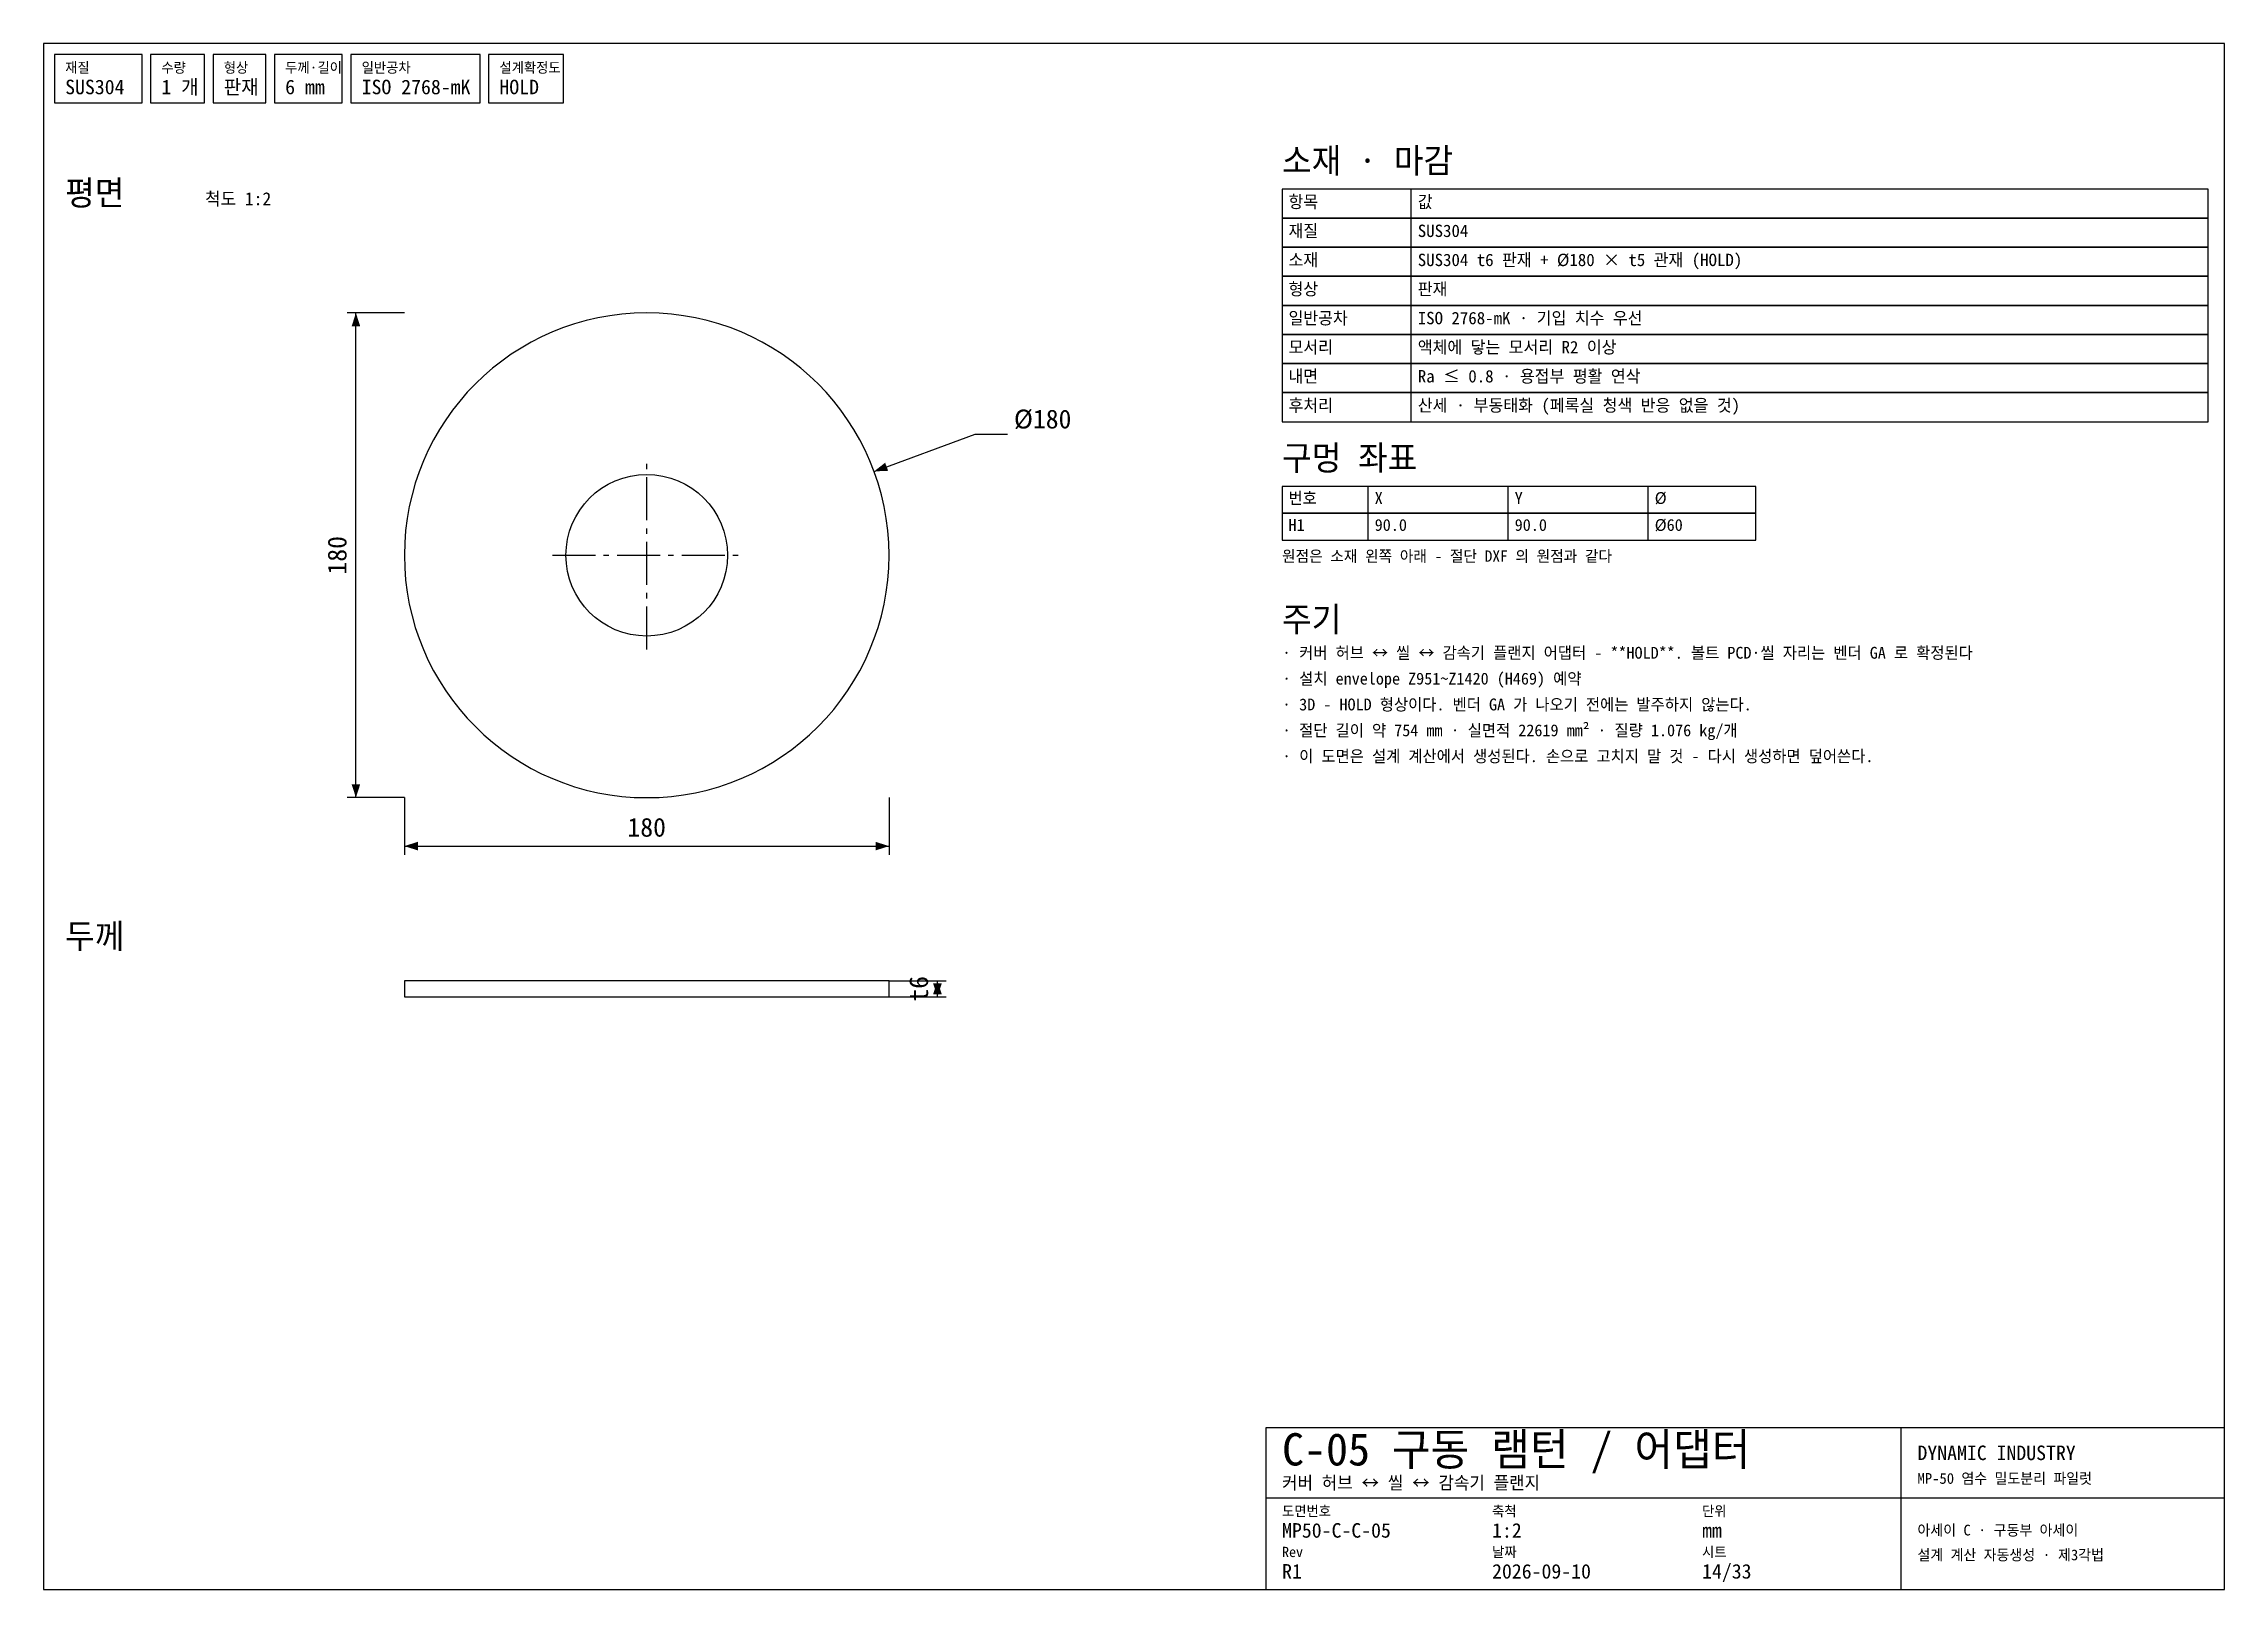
# Model space of a CAD drawing. Header units: millimetres. Extents: x 10 to 415, y 5 to 292.
import ezdxf
from ezdxf.enums import TextEntityAlignment as Align

# ---------------------------------------------------------------- set-up
doc = ezdxf.new("R2010")
doc.units = ezdxf.units.MM
doc.linetypes.add('CENTER', pattern=[12, 8, -1.5, 1, -1.5])
for name, color, linetype in [('CENTER', 2, 'CENTER'), ('CUT', 7, 'CONTINUOUS'), ('DIM', 3, 'CONTINUOUS'), ('FRAME', 7, 'CONTINUOUS'), ('HOLE', 7, 'CONTINUOUS'), ('NOTE', 8, 'CONTINUOUS'), ('TEXT', 3, 'CONTINUOUS')]:
    doc.layers.add(name, color=color, linetype=linetype)

msp = doc.modelspace()

# ---------------------------------------------------------------- linework, layer by layer
at = {"layer": 'CENTER'}
for p, q in [((122, 179.5), (122, 214.5)), ((104.5, 197), (139.5, 197))]:
    msp.add_line(p, q, dxfattribs=at)
at = {"layer": 'CUT'}
msp.add_lwpolyline([(77, 197, 1), (167, 197, 1)], format="xyb", close=True, dxfattribs=at)
msp.add_lwpolyline([(77, 115), (167, 115), (167, 118), (77, 118)], close=True, dxfattribs=at)
at = {"layer": 'DIM'}
for p, q in [((77, 242), (66.4, 242)), ((68, 152), (68, 242)), ((164.219529, 212.572777), (183, 219.5)), ((183, 219.5), (189, 219.5)), ((77, 152), (66.4, 152)), ((77, 152), (77, 141.4)), ((167, 152), (167, 141.4)), ((77, 143), (167, 143)), ((167, 118), (177.6, 118)), ((176, 115), (176, 118)), ((167, 115), (177.6, 115))]:
    msp.add_line(p, q, dxfattribs=at)
for points in [[(68, 242), (67.2, 239.5), (68.8, 239.5)], [(164.219529, 212.572777), (166.841908, 212.687362), (166.288209, 214.188501)], [(68, 152), (68.8, 154.5), (67.2, 154.5)], [(77, 143), (79.5, 142.2), (79.5, 143.8)], [(167, 143), (164.5, 143.8), (164.5, 142.2)], [(176, 118), (175.2, 115.5), (176.8, 115.5)], [(176, 115), (176.8, 117.5), (175.2, 117.5)]]:
    msp.add_solid(points, dxfattribs=at)
at = {"layer": 'FRAME'}
for p, q in [((264, 259.6), (264, 265)), ((264, 254.2), (264, 259.6)), ((264, 248.8), (264, 254.2)), ((264, 243.4), (264, 248.8)), ((264, 238), (264, 243.4)), ((264, 232.6), (264, 238)), ((264, 227.2), (264, 232.6)), ((264, 221.8), (264, 227.2)), ((256, 204.8), (256, 209.8)), ((282, 204.8), (282, 209.8)), ((308, 204.8), (308, 209.8)), ((256, 199.8), (256, 204.8)), ((282, 199.8), (282, 204.8)), ((308, 199.8), (308, 204.8)), ((355, 5), (355, 35)), ((237, 22), (415, 22))]:
    msp.add_line(p, q, dxfattribs=at)
for points in [[(10, 5), (415, 5), (415, 292), (10, 292)], [(12, 281), (28.275248, 281), (28.275248, 290), (12, 290)], [(29.875248, 281), (39.860144, 281), (39.860144, 290), (29.875248, 290)], [(41.460144, 281), (51.260144, 281), (51.260144, 290), (41.460144, 290)], [(52.860144, 281), (65.468144, 281), (65.468144, 290), (52.860144, 290)], [(67.068144, 281), (91.051568, 281), (91.051568, 290), (67.068144, 290)], [(92.651568, 281), (106.551568, 281), (106.551568, 290), (92.651568, 290)], [(240, 259.6), (412, 259.6), (412, 265), (240, 265)], [(240, 254.2), (412, 254.2), (412, 259.6), (240, 259.6)], [(240, 248.8), (412, 248.8), (412, 254.2), (240, 254.2)], [(240, 243.4), (412, 243.4), (412, 248.8), (240, 248.8)], [(240, 238), (412, 238), (412, 243.4), (240, 243.4)], [(240, 232.6), (412, 232.6), (412, 238), (240, 238)], [(240, 227.2), (412, 227.2), (412, 232.6), (240, 232.6)], [(240, 221.8), (412, 221.8), (412, 227.2), (240, 227.2)], [(240, 204.8), (328, 204.8), (328, 209.8), (240, 209.8)], [(240, 199.8), (328, 199.8), (328, 204.8), (240, 204.8)], [(237, 5), (415, 5), (415, 35), (237, 35)]]:
    msp.add_lwpolyline(points, close=True, dxfattribs=at)
at = {"layer": 'HOLE'}
msp.add_lwpolyline([(107, 197, -1), (137, 197, -1)], format="xyb", close=True, dxfattribs=at)

# ---------------------------------------------------------------- texts
at = {"layer": 'DIM'}
msp.add_text('Ø180', height=3.5, dxfattribs=at).set_placement((190.2, 220.55))
for s, p in [('180', (66.25, 197)), ('t6', (174.25, 116.5))]:
    msp.add_text(s, height=3.5, rotation=90, dxfattribs=at).set_placement(p, align=Align.CENTER)
msp.add_text('180', height=3.5, dxfattribs=at).set_placement((122, 144.75), align=Align.CENTER)
at = {"layer": 'FRAME'}
for s, height, p in [('SUS304', 2.7, (14, 282.6)), ('1 개', 2.7, (31.875248, 282.6)), ('판재', 2.7, (43.460144, 282.6)), ('6 mm', 2.7, (54.860144, 282.6)), ('ISO 2768-mK', 2.7, (69.068144, 282.6)), ('HOLD', 2.7, (94.651568, 282.6)), ('소재 · 마감', 4.6, (240, 268)), ('평면', 4.6, (14, 262)), ('항목', 2.3, (241.2, 261.495)), ('값', 2.3, (265.2, 261.495)), ('구멍 좌표', 4.6, (240, 212.8)), ('번호', 2.2, (241.2, 206.53)), ('X', 2.2, (257.2, 206.53)), ('Y', 2.2, (283.2, 206.53)), ('Ø', 2.2, (309.2, 206.53)), ('주기', 4.6, (240, 182.8)), ('두께', 4.6, (14, 124)), ('C-05 구동 램턴 / 어댑터', 6, (240, 28)), ('DYNAMIC INDUSTRY', 2.7, (358, 29))]:
    msp.add_text(s, height=height, dxfattribs=at).set_placement(p)
at = {"layer": 'NOTE'}
for s, height, p in [('원점은 소재 왼쪽 아래 - 절단 DXF 의 원점과 같다', 2.1, (240, 195.8)), ('· 커버 허브 ↔ 씰 ↔ 감속기 플랜지 어댑터 - **HOLD**. 볼트 PCD·씰 자리는 벤더 GA 로 확정된다', 2.2, (240, 177.8)), ('· 설치 envelope Z951~Z1420 (H469) 예약', 2.2, (240, 173)), ('· 3D - HOLD 형상이다. 벤더 GA 가 나오기 전에는 발주하지 않는다.', 2.2, (240, 168.2)), ('· 절단 길이 약 754 mm · 실면적 22619 mm² · 질량 1.076 kg/개', 2.2, (240, 163.4)), ('· 이 도면은 설계 계산에서 생성된다. 손으로 고치지 말 것 - 다시 생성하면 덮어쓴다.', 2.2, (240, 158.6))]:
    msp.add_text(s, height=height, dxfattribs=at).set_placement(p)
at = {"layer": 'TEXT'}
for s, height, p in [('재질', 1.9, (14, 286.6)), ('수량', 1.9, (31.875248, 286.6)), ('형상', 1.9, (43.460144, 286.6)), ('두께·길이', 1.9, (54.860144, 286.6)), ('일반공차', 1.9, (69.068144, 286.6)), ('설계확정도', 1.9, (94.651568, 286.6)), ('척도 1:2', 2.4, (40, 262)), ('재질', 2.3, (241.2, 256.095)), ('SUS304', 2.3, (265.2, 256.095)), ('소재', 2.3, (241.2, 250.695)), ('SUS304 t6 판재 + Ø180 × t5 관재 (HOLD)', 2.3, (265.2, 250.695)), ('형상', 2.3, (241.2, 245.295)), ('판재', 2.3, (265.2, 245.295)), ('일반공차', 2.3, (241.2, 239.895)), ('ISO 2768-mK · 기입 치수 우선', 2.3, (265.2, 239.895)), ('모서리', 2.3, (241.2, 234.495)), ('액체에 닿는 모서리 R2 이상', 2.3, (265.2, 234.495)), ('내면', 2.3, (241.2, 229.095)), ('Ra ≤ 0.8 · 용접부 평활 연삭', 2.3, (265.2, 229.095)), ('후처리', 2.3, (241.2, 223.695)), ('산세 · 부동태화 (페록실 청색 반응 없을 것)', 2.3, (265.2, 223.695)), ('H1', 2.2, (241.2, 201.53)), ('90.0', 2.2, (257.2, 201.53)), ('90.0', 2.2, (283.2, 201.53)), ('Ø60', 2.2, (309.2, 201.53)), ('커버 허브 ↔ 씰 ↔ 감속기 플랜지', 2.4, (240, 23.6)), ('MP-50 염수 밀도분리 파일럿', 2, (358, 24.6)), ('도면번호', 1.9, (240, 18.6)), ('축척', 1.9, (279, 18.6)), ('단위', 1.9, (318, 18.6)), ('MP50-C-C-05', 2.7, (240, 14.6)), ('1:2', 2.7, (279, 14.6)), ('mm', 2.7, (318, 14.6)), ('아세이 C · 구동부 아세이', 2, (358, 15)), ('Rev', 1.9, (240, 11)), ('날짜', 1.9, (279, 11)), ('시트', 1.9, (318, 11)), ('설계 계산 자동생성 · 제3각법', 2, (358, 10.4)), ('R1', 2.7, (240, 7)), ('2026-09-10', 2.7, (279, 7)), ('14/33', 2.7, (318, 7))]:
    msp.add_text(s, height=height, dxfattribs=at).set_placement(p)

doc.saveas('drawing.dxf')
